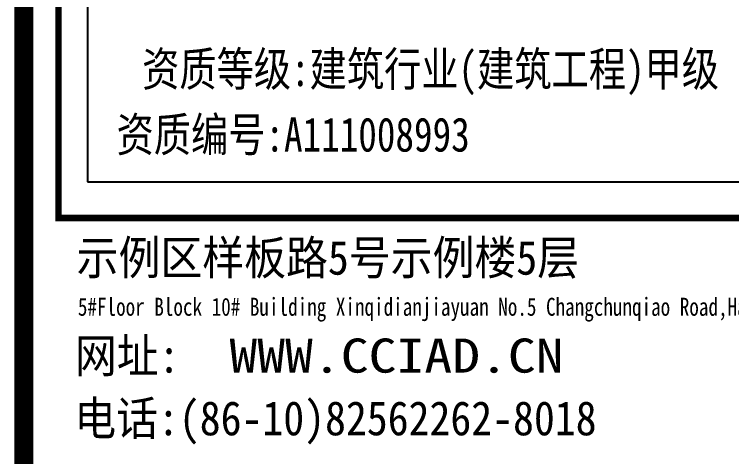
# Model space of a CAD drawing. Header units: inches. Extents: x -33398975359 to 508000, y -22013500442 to 738838.
# Drawn here: x 404579 to 408363, y 274104 to 276436 of the extents above; entities that cross this region are included whole.
import ezdxf
from ezdxf.enums import TextEntityAlignment as Align
from ezdxf.lldxf.tags import DXFTag

# ---------------------------------------------------------------- set-up
doc = ezdxf.new("R2010")
doc.units = ezdxf.units.IN
doc.header["$LTSCALE"] = 1000
doc.header["$MEASUREMENT"] = 0
doc.layers.add('TK', color=7, linetype='Continuous', true_color=0xffffff)
doc.styles.add('CCIAD-图框(地址栏)', font='SimHei', dxfattribs={"height": 0.2, "bigfont": 'gbcbig.shx'})
doc.styles.add('公司名等', font='simhei.ttf', dxfattribs={"height": 0.2, "bigfont": 'gbcbig.shx'})
tags = doc.linetypes.add('DASH', pattern=[0.35, 0.25, -0.1]).pattern_tags.tags
tags[6:7] = [DXFTag(74, 4), DXFTag(75, 0), DXFTag(340, '0'), DXFTag(46, 0.0), DXFTag(50, 0.0), DXFTag(44, 0.0), DXFTag(45, 0.0)]
tags[4:5] = [DXFTag(74, 4), DXFTag(75, 0), DXFTag(340, '0'), DXFTag(46, 0.0), DXFTag(50, 0.0), DXFTag(44, 0.0), DXFTag(45, 0.0)]

# ---------------------------------------------------------------- blocks, each defined once
blk = doc.blocks.new('DAnoyomous26334')
at = {"layer": 'TK', "style": 'CCIAD-图框(地址栏)'}
for s, height, width, p in [('示例区样板路5号示例楼5层', 180, 0.9, (404907.2, 275063.5)), ('5#Floor Block 10# Building Xinqidianjiayuan No.5 Changchunqiao Road,Haidian District Beijing,P.R.China', 95.0004, 0.78, (404913.8, 274846.9)), ('网址:', 180, 0.9, (404898, 274547)), ('WWW.CCIAD.CN', 179.995, 1.2, (405713.3, 274547)), ('电话:(86-10)82562262-8018', 179.995, 0.9, (404894.5, 274216.7))]:
    blk.add_text(s, height=height, dxfattribs=dict(at, width=width)).set_placement(p)

msp = doc.modelspace()

# ---------------------------------------------------------------- linework, layer by layer
at = {"layer": 'TK', "const_width": 100}
msp.add_lwpolyline([(404628.6, 199384.1), (404628.6, 281438.4)], dxfattribs=at)
at = {"layer": 'TK', "const_width": 34.7}
msp.add_lwpolyline([(404811.7, 275361.8), (409938.7, 275361.8), (409938.7, 281167.4), (404811.7, 281167.4)], close=True, dxfattribs=at)
at = {"layer": 'TK', "linetype": 'DASH', "ltscale": 0.005}
msp.add_lwpolyline([(404963.9, 275553.6), (409786.5, 275553.6), (409786.5, 280975.6), (404963.9, 280975.6)], close=True, dxfattribs=at)

# ---------------------------------------------------------------- block references
at = {"layer": 'TK'}
msp.add_blockref('DAnoyomous26334', (0, 0), dxfattribs=at)

# ---------------------------------------------------------------- texts
at = {"layer": 'TK', "style": '公司名等', "width": 0.8}
for s, p in [('资质等级:建筑行业(建筑工程)甲级', (406774.7, 276057.9)), ('资质编号:A111008993', (406049.5, 275712.6))]:
    msp.add_text(s, height=180, dxfattribs=at).set_placement(p, align=Align.CENTER)

doc.saveas('drawing.dxf')
